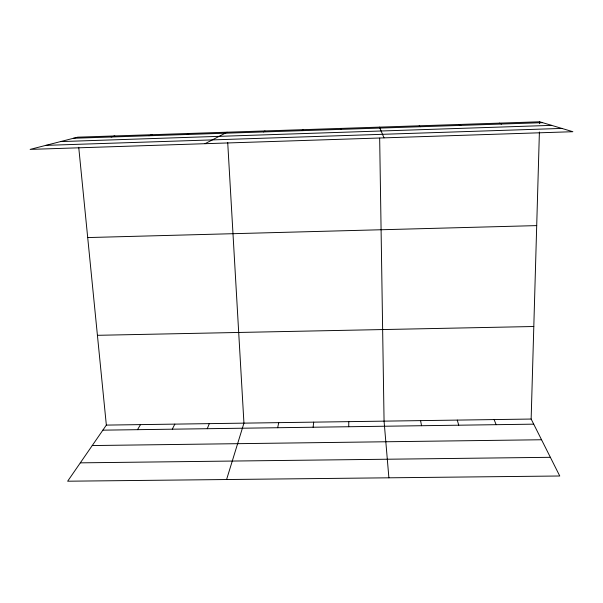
<?xml version="1.0" encoding="UTF-8"?>
<svg xmlns="http://www.w3.org/2000/svg" width="603" height="603" viewBox="0 0 603 603"><rect width="100%" height="100%" fill="white"/><g stroke="black" fill="none" stroke-linecap="round" stroke-linejoin="round"><path stroke-width="0.9" d="M348.722 426.736L348.798 421.648M78.729 147.313L106.347 425.1L67.649 481.209L559.757 476.001L531.145 419.047L539.399 132.004M539.64 123.653L539.693 121.791L77.719 137.175L30.15 149.393L572.85 131.71L539.693 121.791M313.115 427.233L313.688 422.145M340.914 129.374L341.11 128.409M277.666 427.723L278.737 422.65M226.585 479.528L243.944 423.14L227.708 142.451M207.266 428.703L209.309 423.638M172.3 429.193L174.832 424.128M137.499 429.675L140.514 424.618M302.133 130.663L302.925 129.675M263.549 131.944L264.928 130.941M205.028 143.695L227.112 132.2M186.953 134.492L189.493 133.451M148.941 135.758L152.046 134.703M111.118 137.009L114.796 135.939M73.491 138.26L542.625 122.673M60.526 141.592L551.632 125.364M45.858 145.361L561.86 128.424M87.699 237.567L536.708 225.605M97.415 335.313L533.806 326.509M106.347 425.1L531.145 419.047M102.857 430.158L533.708 424.158M92.236 445.557L541.547 439.753M80.312 462.848L550.366 457.308M499.329 123.14L501.621 124.037M459.177 124.474L460.828 125.386M419.228 125.801L420.253 126.736M379.491 127.127L384.005 137.861M494.113 419.575L496.141 424.685M457.255 420.103L458.747 425.205M420.577 420.623L421.535 425.718M388.89 477.81L384.066 421.143L379.664 138.14"/></g></svg>
